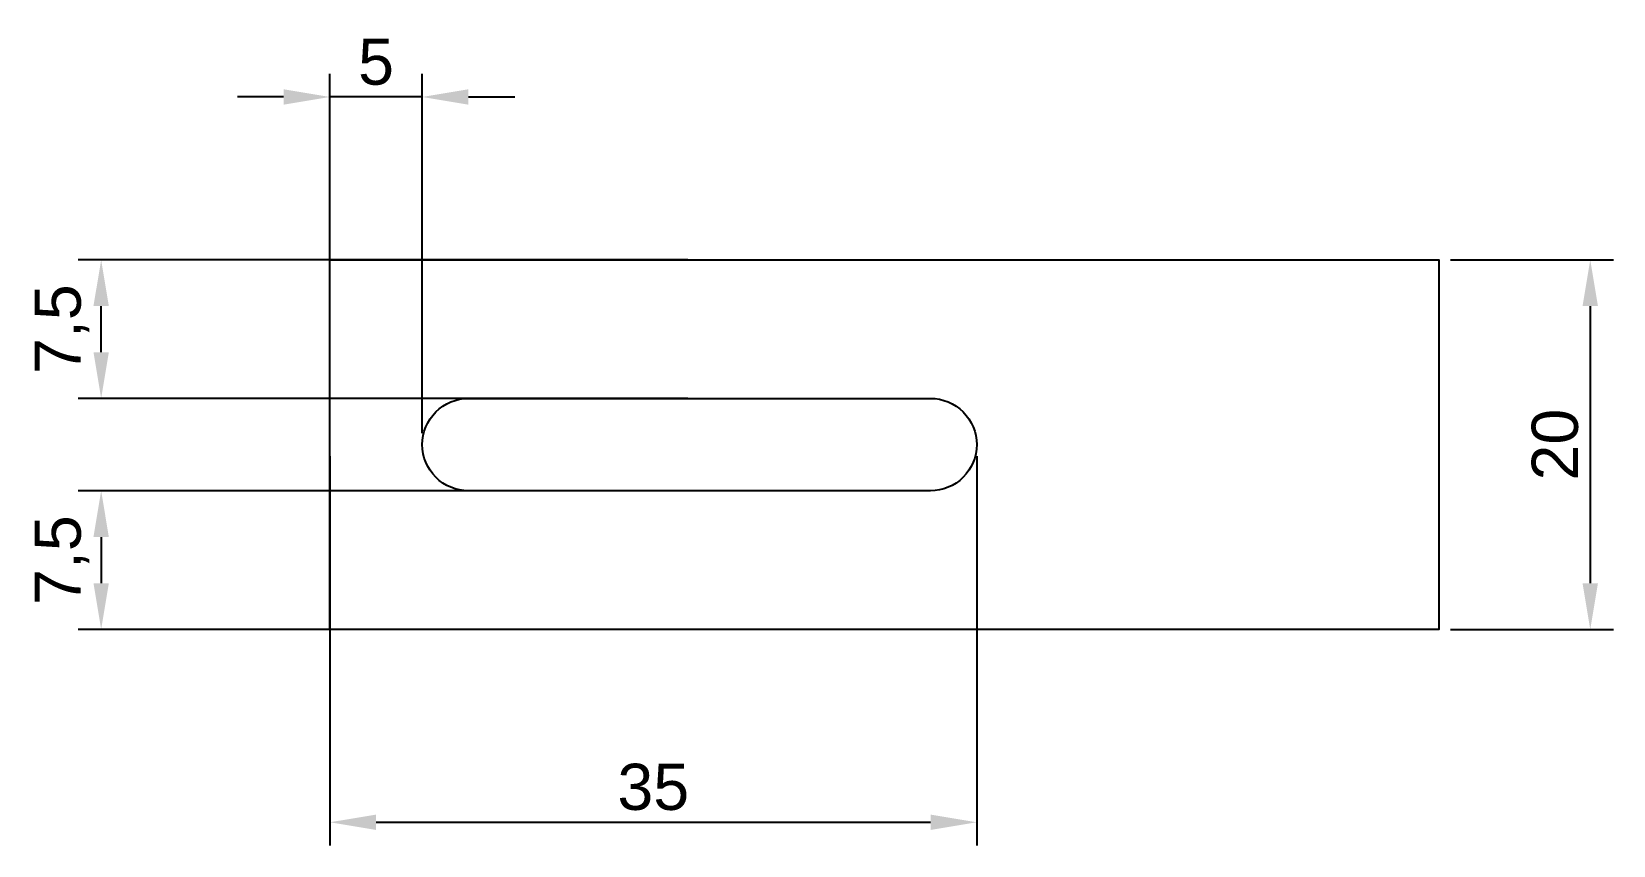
# Model space of a CAD drawing. Header units: millimetres. Extents: x -16.1 to 69.4, y -11.7 to 32.4.
import ezdxf

# ---------------------------------------------------------------- set-up
doc = ezdxf.new("R2010")
doc.units = ezdxf.units.MM
doc.styles.get("Standard").update_dxf_attribs({"font": 'arial.ttf'})
doc.dimstyles.new('ISO-25', dxfattribs={"dimtxt": 2.5, "dimasz": 2.5, "dimexe": 1.25, "dimexo": 0.625, "dimtad": 1, "dimtxsty": 'Standard', "dimcen": 2.5, "dimadec": 0, "dimazin": 0, "dimtfac": 1, "dimtmove": 0, "dimatfit": 3, "dimfxl": 1, "dimarcsym": 0})

# ---------------------------------------------------------------- blocks, each defined once
blk = doc.blocks.new('*D1')
at = {"color": 0, "lineweight": -2}
for p, q in [((60.625, 20), (69.443, 20)), ((68.193, 17.5), (68.193, 2.5)), ((60.625, 0), (69.443, 0))]:
    blk.add_line(p, q, dxfattribs=at)
at = {"color": 0}
for points in [[(68.61, 17.5), (67.776, 17.5), (68.193, 20)], [(67.776, 2.5), (68.61, 2.5), (68.193, 0)]]:
    blk.add_solid(points, dxfattribs=at)
at = {"layer": 'Defpoints', "color": 0}
for p in [(60, 20), (60, 0), (68.193, 0)]:
    blk.add_point(p, dxfattribs=at)
at = {"color": 0, "insert": (66.292, 10), "char_height": 2.5, "attachment_point": 5, "rotation": 90}
blk.add_mtext('20', dxfattribs=at)
blk = doc.blocks.new('*D2')
at = {"color": 0, "lineweight": -2}
for p, q in [((0, 10.625), (0, 30.064)), ((5, 10.625), (5, 30.064)), ((-2.5, 28.814), (-5, 28.814)), ((5, 28.814), (0, 28.814)), ((7.5, 28.814), (10, 28.814))]:
    blk.add_line(p, q, dxfattribs=at)
at = {"color": 0}
for points in [[(-2.5, 28.398), (-2.5, 29.231), (0, 28.814)], [(7.5, 29.231), (7.5, 28.398), (5, 28.814)]]:
    blk.add_solid(points, dxfattribs=at)
at = {"layer": 'Defpoints', "color": 0}
for p in [(0, 28.814), (0, 10), (5, 10)]:
    blk.add_point(p, dxfattribs=at)
at = {"color": 0, "insert": (2.5, 30.711), "char_height": 2.5, "attachment_point": 5}
blk.add_mtext('5', dxfattribs=at)
blk = doc.blocks.new('*D5')
at = {"color": 0, "lineweight": -2}
for p, q in [((19.375, 20), (-13.622, 20)), ((-12.372, 15), (-12.372, 17.5)), ((19.375, 12.5), (-13.622, 12.5))]:
    blk.add_line(p, q, dxfattribs=at)
at = {"color": 0}
for points in [[(-11.956, 17.5), (-12.789, 17.5), (-12.372, 20)], [(-12.789, 15), (-11.956, 15), (-12.372, 12.5)]]:
    blk.add_solid(points, dxfattribs=at)
at = {"layer": 'Defpoints', "color": 0}
for p in [(-12.372, 20), (20, 20), (20, 12.5)]:
    blk.add_point(p, dxfattribs=at)
at = {"color": 0, "insert": (-14.494, 16.25), "char_height": 2.5, "attachment_point": 5, "rotation": 90}
blk.add_mtext('7,5', dxfattribs=at)
blk = doc.blocks.new('*D6')
at = {"color": 0, "lineweight": -2}
for p, q in [((19.375, 7.5), (-13.622, 7.5)), ((-12.372, 5), (-12.372, 2.5)), ((19.375, 0), (-13.622, 0))]:
    blk.add_line(p, q, dxfattribs=at)
at = {"color": 0}
for points in [[(-11.956, 5), (-12.789, 5), (-12.372, 7.5)], [(-12.789, 2.5), (-11.956, 2.5), (-12.372, 0)]]:
    blk.add_solid(points, dxfattribs=at)
at = {"layer": 'Defpoints', "color": 0}
for p in [(20, 7.5), (-12.372, 0), (20, 0)]:
    blk.add_point(p, dxfattribs=at)
at = {"color": 0, "insert": (-14.494, 3.75), "char_height": 2.5, "attachment_point": 5, "rotation": 90}
blk.add_mtext('7,5', dxfattribs=at)
blk = doc.blocks.new('*D7')
at = {"color": 0, "lineweight": -2}
for p, q in [((0, 9.375), (0, -11.688)), ((35, 9.375), (35, -11.688)), ((2.5, -10.438), (32.5, -10.438))]:
    blk.add_line(p, q, dxfattribs=at)
at = {"color": 0}
for points in [[(2.5, -10.022), (2.5, -10.855), (0, -10.438)], [(32.5, -10.855), (32.5, -10.022), (35, -10.438)]]:
    blk.add_solid(points, dxfattribs=at)
at = {"layer": 'Defpoints', "color": 0}
for p in [(0, 10), (35, 10), (35, -10.438)]:
    blk.add_point(p, dxfattribs=at)
at = {"color": 0, "insert": (17.5, -8.537), "char_height": 2.5, "attachment_point": 5}
blk.add_mtext('35', dxfattribs=at)

msp = doc.modelspace()

# ---------------------------------------------------------------- linework, layer by layer
msp.add_lwpolyline([(0, 0), (0, 20), (60, 20), (60, 0)], close=True)
msp.add_lwpolyline([(5, 10), (5, 10, -0.414214), (7.5, 12.5), (32.5, 12.5, -0.414214), (35, 10), (35, 10, -0.414214), (32.5, 7.5), (7.5, 7.5, -0.414214)], format="xyb", close=True)

# ---------------------------------------------------------------- dimensions: what is measured, and where the dimension line sits
dim = msp.add_linear_dim(base=(0, 28.814), p1=(5, 10), p2=(0, 10), dimstyle='ISO-25')
dim.commit()
dim.dimension.update_dxf_attribs({"geometry": '*D2', "text_midpoint": (2.5, 30.711)})
for p1, p2, distance, picture, middle in [((20, 12.5), (20, 20), 32.372, '*D5', (-14.494, 16.25)), ((0, 10), (35, 10), -20.438, '*D7', (17.5, -8.537)), ((20, 7.5), (20, 0), -32.372, '*D6', (-14.494, 3.75))]:
    dim = msp.add_aligned_dim(p1=p1, p2=p2, distance=distance, dimstyle='ISO-25')
    dim.commit()
    dim.dimension.update_dxf_attribs({"geometry": picture, "text_midpoint": middle})
dim = msp.add_linear_dim(base=(68.193, 0), p1=(60, 20), p2=(60, 0), angle=90, dimstyle='ISO-25')
dim.commit()
dim.dimension.update_dxf_attribs({"geometry": '*D1', "text_midpoint": (66.292, 10)})

doc.saveas('drawing.dxf')
